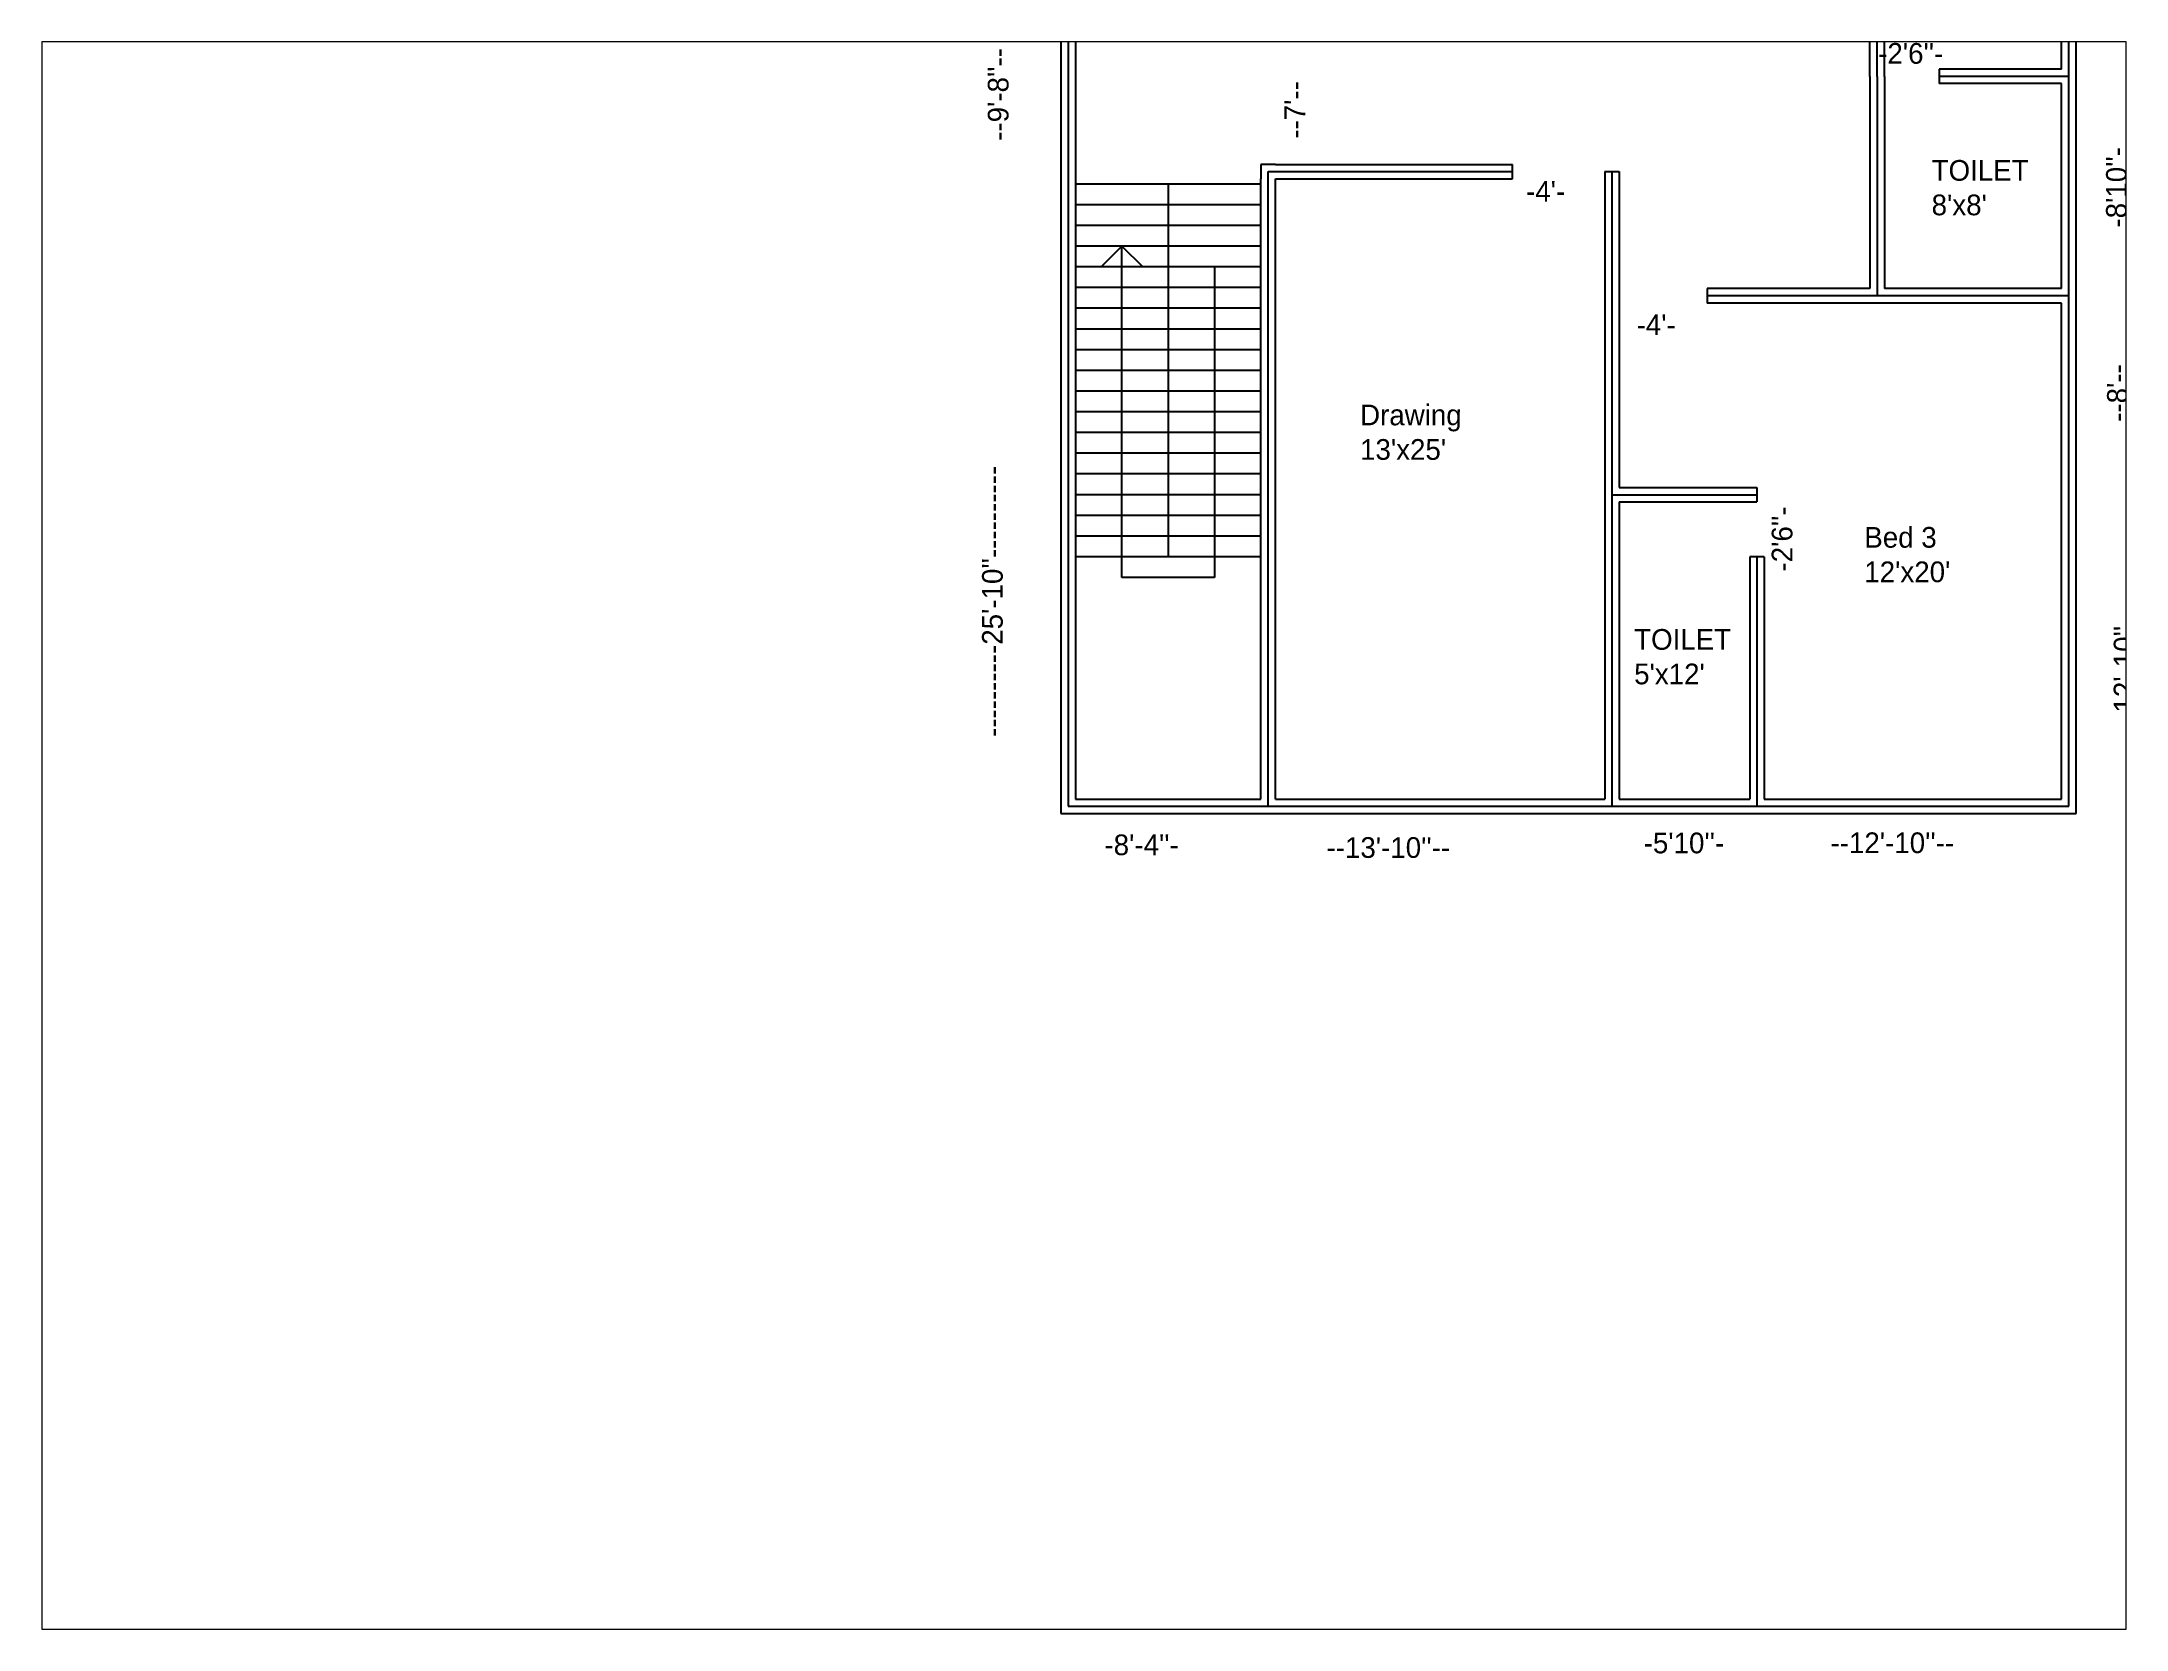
# Paper-space layout 'Layout1' of a CAD drawing. Header units: inches. Extents: x 1.05 to 9.45, y 0.8 to 7.2.
# The model-space entities are those that its viewports show. They can reach past a viewport. Long polylines and large blocks are cut down to what shows.
import ezdxf

# ---------------------------------------------------------------- set-up
doc = ezdxf.new("R2010")
doc.units = ezdxf.units.IN
doc.header["$MEASUREMENT"] = 0
doc.linetypes.add('ACAD_ISO02W100', pattern=[15, 12, -3])
doc.layers.get('0').update_dxf_attribs({"true_color": 0xe7f0ff})

msp = doc.modelspace()

# ---------------------------------------------------------------- linework, layer by layer
for p, q in [((933.4, 388.6), (933.4, 487.6)), ((940.4, 385.1), (940.4, 491.1)), ((450.4, 455.1), (450.4, 339.1)), ((457.4, 451.6), (457.4, 339.1)), ((840.9, 385.1), (840.9, 443.1)), ((847.9, 385.1), (847.9, 443.1)), ((840.9, 385.1), (840.9, 282.6)), ((847.9, 385.1), (847.9, 282.6)), ((933.4, 388.6), (874.4, 388.6)), ((874.4, 388.6), (874.4, 381.6)), ((940.4, 279.1), (940.4, 385.1)), ((933.4, 381.6), (874.4, 381.6)), ((933.4, 282.6), (933.4, 381.6)), ((553.9, 342.6), (546.9, 342.6)), ((546.9, 342.6), (546.9, 335.6)), ((553.9, 342.6), (668.4, 342.6)), ((668.4, 335.6), (668.4, 342.6)), ((450.4, 339.1), (450.4, 29.1)), ((457.4, 339.1), (457.4, 36.1)), ((546.9, 333.1), (457.4, 333.1)), ((502.2, 333.1), (502.2, 153.1)), ((546.9, 36.1), (546.9, 335.6)), ((546.9, 153.1), (546.9, 335.6)), ((553.9, 36.1), (553.9, 335.6)), ((553.9, 335.6), (668.4, 335.6)), ((712.9, 339.1), (712.9, 36.1)), ((712.9, 339.1), (719.9, 339.1)), ((719.9, 339.1), (719.9, 186.6)), ((546.9, 323.1), (457.4, 323.1)), ((546.9, 313.1), (457.4, 313.1)), ((546.9, 303.1), (457.4, 303.1)), ((479.8, 303.1), (469.8, 293.1)), ((479.8, 293.1), (479.8, 303.1)), ((479.8, 303.1), (489.9, 293.1)), ((546.9, 293.1), (457.4, 293.1)), ((479.8, 143.1), (479.8, 293.1)), ((524.5, 293.1), (524.5, 143.1)), ((546.9, 283.1), (457.4, 283.1)), ((840.9, 282.6), (762.4, 282.6)), ((762.4, 282.6), (762.4, 275.6)), ((933.4, 282.6), (847.9, 282.6)), ((546.9, 273.1), (457.4, 273.1)), ((844.4, 275.6), (762.4, 275.6)), ((933.4, 275.6), (844.4, 275.6)), ((933.4, 183.1), (933.4, 275.6)), ((940.4, 183.1), (940.4, 279.1)), ((546.9, 263.1), (457.4, 263.1)), ((546.9, 253.1), (457.4, 253.1)), ((546.9, 243.1), (457.4, 243.1)), ((546.9, 233.1), (457.4, 233.1)), ((546.9, 223.1), (457.4, 223.1)), ((546.9, 213.1), (457.4, 213.1)), ((546.9, 203.1), (457.4, 203.1)), ((546.9, 193.1), (457.4, 193.1)), ((546.9, 183.1), (457.4, 183.1)), ((719.9, 186.6), (786.4, 186.6)), ((786.4, 186.6), (786.4, 179.6)), ((933.4, 36.1), (933.4, 183.1)), ((940.4, 29.1), (940.4, 183.1)), ((546.9, 173.1), (457.4, 173.1)), ((719.9, 179.6), (719.9, 36.1)), ((719.9, 179.6), (786.4, 179.6)), ((546.9, 163.1), (457.4, 163.1)), ((546.9, 153.1), (457.4, 153.1)), ((782.9, 153.1), (782.9, 36.1)), ((789.9, 153.1), (782.9, 153.1)), ((789.9, 153.1), (789.9, 36.1)), ((524.5, 143.1), (479.8, 143.1)), ((457.4, 36.1), (546.9, 36.1)), ((553.9, 36.1), (712.9, 36.1)), ((719.9, 36.1), (782.9, 36.1)), ((789.9, 36.1), (933.4, 36.1)), ((450.4, 29.1), (550.4, 29.1)), ((550.4, 29.1), (716.4, 29.1)), ((716.4, 29.1), (786.4, 29.1)), ((786.4, 29.1), (940.4, 29.1))]:
    msp.add_line(p, q)
at = {"linetype": 'ACAD_ISO02W100'}
for p, q in [((936.9, 385.1), (936.9, 491.1)), ((453.9, 455.1), (453.9, 339.1)), ((844.4, 385.1), (844.4, 443.1)), ((844.4, 385.1), (844.4, 279.1)), ((936.9, 385.1), (874.4, 385.1)), ((936.9, 279.1), (936.9, 385.1)), ((453.9, 339.1), (453.9, 32.6)), ((550.4, 32.6), (550.4, 339.1)), ((550.4, 339.1), (668.4, 339.1)), ((716.4, 339.1), (716.4, 32.6)), ((844.4, 279.1), (762.4, 279.1)), ((936.9, 279.1), (844.4, 279.1)), ((936.9, 183.1), (936.9, 279.1)), ((716.4, 183.1), (786.4, 183.1)), ((936.9, 32.6), (936.9, 183.1)), ((786.4, 153.1), (786.4, 32.6)), ((453.9, 32.6), (550.4, 32.6)), ((550.4, 32.6), (716.4, 32.6)), ((716.4, 32.6), (786.4, 32.6)), ((786.4, 32.6), (936.9, 32.6))]:
    msp.add_line(p, q, dxfattribs=at)

# ---------------------------------------------------------------- texts
at = {"char_height": 10, "attachment_point": 1}
for s, insert, width in [('LOBBY', (478.3, 414), 40.533), ("TOILET\\P8'x8'", (870.7, 344.7), 40.533), ("Drawing\\P13'x25'", (594.8, 226.6), 40.533), ("Bed 3\\P12'x20'", (838.2, 167.5), 59.816), ("TOILET\\P5'x12'", (727.1, 118.2), 40.533)]:
    msp.add_mtext(s, dxfattribs=dict(at, insert=insert, width=width))
at = {"char_height": 10, "attachment_point": 1, "rotation": 90}
for s, insert in [("--9'-8''--", (415.1, 354)), ("--7'--", (558.3, 355)), ("-8'10''-", (954.9, 312.1)), ("--8'--", (955.4, 218.3)), ("----------25'-10''----------", (412.3, 66.1)), ("-2'6''-", (793.5, 146)), ("--12'-10''--", (958.6, 69))]:
    msp.add_mtext(s, dxfattribs=dict(at, insert=insert))
at = {"char_height": 10, "attachment_point": 1}
for s, insert in [("-2'6''-", (844.9, 401.2)), ("-4'-", (674.9, 334.6)), ("-4'-", (728.3, 270.2)), ("-8'-4''-", (471.4, 19)), ("--13'-10''--", (578.6, 17.7)), ("-5'10''-", (731.7, 19.9)), ("--12'-10''--", (821.9, 20))]:
    msp.add_mtext(s, dxfattribs=dict(at, insert=insert))

psp = doc.layouts.get("Layout1")

# ---------------------------------------------------------------- viewports
at = {"layer": '0', "view_target_point": (6, 4.5)}
psp.add_viewport(center=(5.25, 4), size=(8.4, 6.4), view_center_point=(455.5266, 14.0064), view_height=766.704761, dxfattribs=at)

doc.saveas('drawing.dxf')
